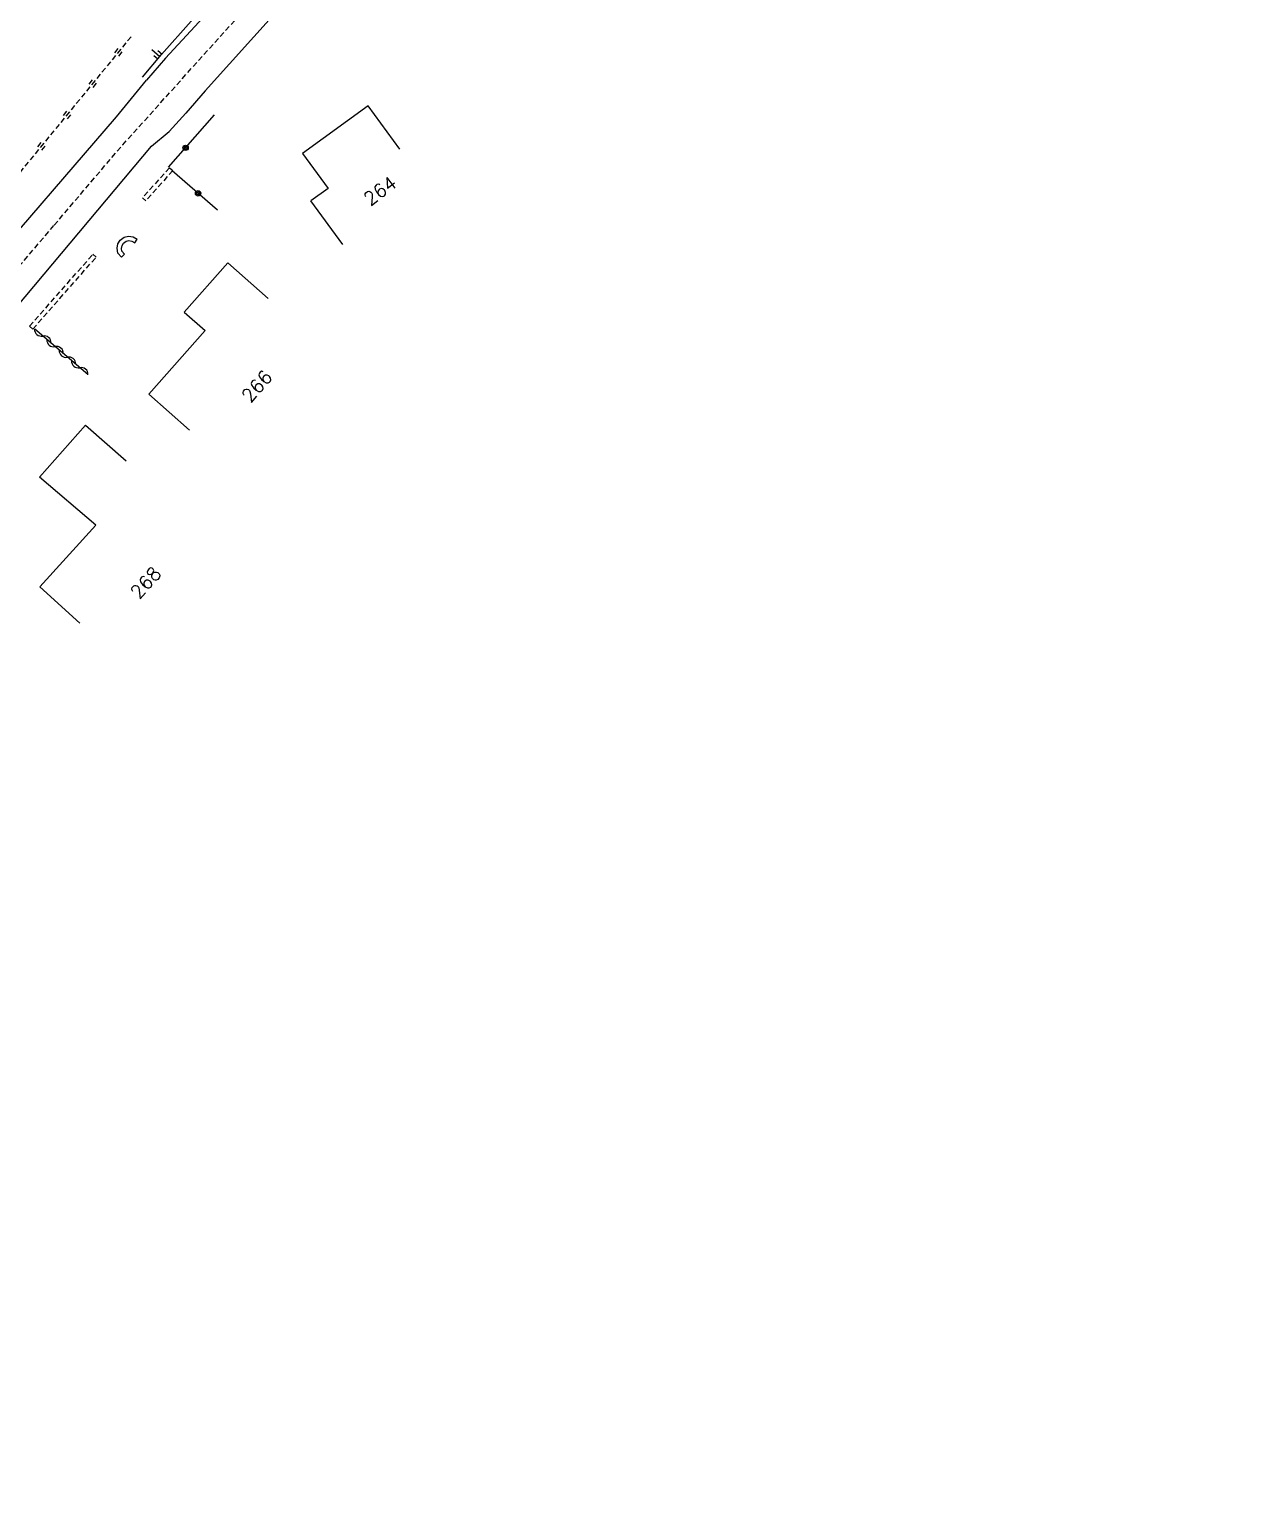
# Model space of a CAD drawing. Header units: millimetres. Extents: x 133016 to 134000, y 142000 to 143000.
# Drawn here: x 133764.4 to 133877.1, y 142543.3 to 142679.6 of the extents above; entities that cross this region are included whole.
import ezdxf
from ezdxf.enums import TextEntityAlignment as Align

# ---------------------------------------------------------------- set-up
doc = ezdxf.new("R2010")
doc.units = ezdxf.units.MM
doc.linetypes.add('DASHED', pattern=[0.75, 0.5, -0.25])
doc.layers.get('0').update_dxf_attribs({"linetype": 'CONTINUOUS'})
for name, color, linetype in [('W0001', 6, 'DASHED'), ('W0008', 7, 'CONTINUOUS'), ('W0100', 7, 'CONTINUOUS'), ('W0112', 1, 'DASHED'), ('W0211', 2, 'CONTINUOUS'), ('W0220', 5, 'DASHED'), ('W0310', 3, 'CONTINUOUS'), ('W0322', 7, 'CONTINUOUS'), ('W0991', 7, 'CONTINUOUS')]:
    doc.layers.add(name, color=color, linetype=linetype)
doc.styles.get("Standard").update_dxf_attribs({"font": 'romans.shx', "width": 0.85})

# ---------------------------------------------------------------- blocks, each defined once
blk = doc.blocks.new('t322o')
at = {"color": 0, "linetype": 'Continuous'}
for radius in [0.25, 0.15]:
    blk.add_circle((0, 0), radius, dxfattribs=at)
blk = doc.blocks.new('t220o')
at = {"color": 0, "linetype": 'Continuous'}
for p, q in [((-0.25, 0.25), (0.25, 0.25)), ((-0.25, -0.25), (0.25, -0.25))]:
    blk.add_line(p, q, dxfattribs=at)
blk = doc.blocks.new('t310o')
at = {"color": 0, "linetype": 'Continuous'}
for centre, start, end in [((-0.5, 0.38), 216.8699, 323.1304), ((0.5, -0.37), 36.8699, 143.1303)]:
    blk.add_arc(centre, 0.625, start, end, dxfattribs=at)
blk = doc.blocks.new('t211o')
at = {"color": 0, "linetype": 'Continuous'}
for p, q in [((-0.29, 0.5), (-0.29, 0)), ((0, 1), (0, 0)), ((0.29, 0.5), (0.29, 0))]:
    blk.add_line(p, q, dxfattribs=at)

msp = doc.modelspace()

# ---------------------------------------------------------------- linework, layer by layer
at = {"layer": 'W0001'}
for points in [[(133777.03, 142673.41), (133785.1, 142682.38), (133791.79, 142689.26), (133800.34, 142696.64), (133809.8, 142703.93), (133819.61, 142710.8), (133835.17, 142720.99), (133853.37, 142732.66), (133871.77, 142744.42), (133892.06, 142756.82), (133909.96, 142767.42), (133925.41, 142777), (133933.29, 142781.81), (133955.02, 142793.27), (133972.48, 142802.42), (133988.75, 142811.26), (134000, 142818.13)], [(133660.41, 142542.78), (133667.19, 142549.78), (133678.42, 142561.8), (133688.44, 142571.69), (133701.27, 142585.98), (133708.22, 142593.9), (133718.33, 142605.55), (133728.87, 142617.7), (133739.39, 142629.95), (133745.46, 142637.07), (133758.55, 142651.98), (133766.68, 142661.51), (133773.02, 142668.96), (133777.03, 142673.41)]]:
    msp.add_lwpolyline(points, dxfattribs=at)
at = {"layer": 'W0008'}
for points in [[(134000, 142820.73), (133994, 142816.96), (133989.43, 142814.3), (133979.15, 142808.43), (133968.4, 142802.78), (133955.57, 142796.13), (133937.3, 142786.56), (133930.79, 142783.02), (133921.28, 142777.85), (133908.47, 142770.53), (133908.79, 142769.27), (133888.99, 142757.44), (133875.33, 142749.34), (133859.97, 142739.54), (133845.37, 142730.22), (133829.88, 142720.18), (133817.14, 142711.77), (133805.45, 142703.53), (133797.33, 142697.18), (133790.38, 142691.05), (133785.53, 142686.25), (133776.97, 142676.99), (133775.21, 142674.93)], [(133885.93, 142750.55), (133869.67, 142740.51), (133869.76, 142740.34), (133855.96, 142731.65), (133839.28, 142721.02), (133834.5, 142717.95), (133827.28, 142713.32), (133819.77, 142708.29), (133810.75, 142701.93), (133801.87, 142694.95), (133795.52, 142689.72), (133789.65, 142683.98), (133780.65, 142673.95), (133778.85, 142671.89)], [(133655.04, 142541.48), (133664.27, 142550.82), (133684.78, 142572.96), (133685.64, 142574.22), (133686.76, 142573.13), (133694.71, 142581.69), (133725.65, 142617.04), (133739.41, 142632.84), (133759.63, 142656.68), (133772.45, 142671.56), (133775.21, 142674.93)], [(133662.78, 142541.04), (133667.51, 142545.95), (133674.65, 142553.57), (133680.8, 142560.07), (133681.55, 142560.95), (133691.5, 142571.75), (133706.9, 142589.15), (133712.89, 142596.02), (133715.62, 142599.39), (133718.24, 142602.31), (133728.73, 142614.32), (133735.44, 142622.65), (133737.64, 142624.99), (133746.93, 142635.91), (133747.32, 142635.58), (133754.01, 142643.39), (133763.18, 142653.92), (133775.69, 142668.83), (133777.31, 142670.19), (133778.85, 142671.89)]]:
    msp.add_lwpolyline(points, dxfattribs=at)
at = {"layer": 'W0100'}
msp.add_line((133793.39, 142659.72), (133790.44, 142663.76), dxfattribs=at)
for points in [[(133798.68, 142668.55), (133795.73, 142672.58), (133789.66, 142668.14), (133792.02, 142664.92), (133790.44, 142663.76)], [(133786.48, 142654.73), (133782.74, 142658.04), (133778.7, 142653.47), (133780.65, 142651.76), (133775.44, 142645.86), (133779.19, 142642.55), (133779.19, 142642.55), (133779.19, 142642.55), (133779.19, 142642.55), (133779.19, 142642.55), (133779.19, 142642.55), (133779.19, 142642.55), (133779.19, 142642.55), (133779.19, 142642.55), (133779.19, 142642.55), (133779.19, 142642.55), (133779.19, 142642.55), (133779.19, 142642.55), (133779.19, 142642.55), (133779.19, 142642.55), (133779.19, 142642.55), (133779.19, 142642.55), (133779.19, 142642.55), (133779.19, 142642.55), (133779.19, 142642.55), (133779.19, 142642.55), (133779.19, 142642.55), (133779.19, 142642.55), (133779.19, 142642.55), (133779.19, 142642.55), (133779.19, 142642.55), (133779.19, 142642.55), (133779.19, 142642.55), (133779.19, 142642.55), (133779.19, 142642.55), (133779.19, 142642.55), (133779.19, 142642.55), (133779.19, 142642.55), (133779.19, 142642.55), (133779.19, 142642.55), (133779.19, 142642.55), (133779.19, 142642.55), (133779.19, 142642.55), (133779.19, 142642.55), (133779.19, 142642.55), (133779.19, 142642.55), (133779.19, 142642.55), (133779.19, 142642.55), (133779.19, 142642.55), (133779.19, 142642.55), (133779.19, 142642.55), (133779.19, 142642.55), (133779.19, 142642.55), (133779.19, 142642.55), (133779.19, 142642.55), (133779.19, 142642.55), (133779.19, 142642.55), (133779.19, 142642.55), (133779.19, 142642.55), (133779.19, 142642.55), (133779.19, 142642.55), (133779.19, 142642.55), (133779.19, 142642.55), (133779.19, 142642.55), (133779.19, 142642.55), (133779.19, 142642.55), (133779.19, 142642.55), (133779.19, 142642.55), (133779.19, 142642.55), (133779.19, 142642.55), (133779.19, 142642.55), (133779.19, 142642.55), (133779.19, 142642.55), (133779.19, 142642.55), (133779.19, 142642.55), (133779.19, 142642.55), (133779.19, 142642.55), (133779.19, 142642.55), (133779.19, 142642.55), (133779.19, 142642.55), (133779.19, 142642.55), (133779.19, 142642.55), (133779.19, 142642.55), (133779.19, 142642.55), (133779.19, 142642.55), (133779.19, 142642.55), (133779.19, 142642.55), (133779.19, 142642.55), (133779.19, 142642.55), (133779.19, 142642.55), (133779.19, 142642.55), (133779.19, 142642.55), (133779.19, 142642.55), (133779.19, 142642.55), (133779.19, 142642.55), (133779.19, 142642.55), (133779.19, 142642.55), (133779.19, 142642.55), (133779.19, 142642.55), (133779.19, 142642.55), (133779.19, 142642.55), (133779.19, 142642.55), (133779.19, 142642.55), (133779.19, 142642.55), (133779.19, 142642.55), (133779.19, 142642.55), (133779.19, 142642.55), (133779.19, 142642.55), (133779.19, 142642.55), (133779.19, 142642.55), (133779.19, 142642.55), (133779.19, 142642.55), (133779.19, 142642.55), (133779.19, 142642.55), (133779.19, 142642.55), (133779.19, 142642.55), (133779.19, 142642.55), (133779.19, 142642.55), (133779.19, 142642.55), (133779.19, 142642.55)], [(133769.04, 142624.67), (133765.34, 142628.03), (133770.53, 142633.76), (133765.33, 142638.18), (133769.57, 142643.01), (133773.33, 142639.71), (133773.33, 142639.71), (133773.33, 142639.71), (133773.33, 142639.71), (133773.33, 142639.71), (133773.33, 142639.71), (133773.33, 142639.71), (133773.33, 142639.71), (133773.33, 142639.71), (133773.33, 142639.71), (133773.33, 142639.71), (133773.33, 142639.71), (133773.33, 142639.71), (133773.33, 142639.71), (133773.33, 142639.71), (133773.33, 142639.71), (133773.33, 142639.71), (133773.33, 142639.71), (133773.33, 142639.71), (133773.33, 142639.71), (133773.33, 142639.71), (133773.33, 142639.71), (133773.33, 142639.71), (133773.33, 142639.71), (133773.33, 142639.71), (133773.33, 142639.71), (133773.33, 142639.71), (133773.33, 142639.71), (133773.33, 142639.71), (133773.33, 142639.71), (133773.33, 142639.71), (133773.33, 142639.71), (133773.33, 142639.71), (133773.33, 142639.71), (133773.33, 142639.71), (133773.33, 142639.71), (133773.33, 142639.71), (133773.33, 142639.71), (133773.33, 142639.71), (133773.33, 142639.71), (133773.33, 142639.71), (133773.33, 142639.71), (133773.33, 142639.71), (133773.33, 142639.71), (133773.33, 142639.71), (133773.33, 142639.71), (133773.33, 142639.71), (133773.33, 142639.71), (133773.33, 142639.71), (133773.33, 142639.71), (133773.33, 142639.71), (133773.33, 142639.71), (133773.33, 142639.71), (133773.33, 142639.71), (133773.33, 142639.71), (133773.33, 142639.71), (133773.33, 142639.71), (133773.33, 142639.71), (133773.33, 142639.71), (133773.33, 142639.71), (133773.33, 142639.71), (133773.33, 142639.71), (133773.33, 142639.71), (133773.33, 142639.71), (133773.33, 142639.71), (133773.33, 142639.71), (133773.33, 142639.71), (133773.33, 142639.71), (133773.33, 142639.71), (133773.33, 142639.71), (133773.33, 142639.71), (133773.33, 142639.71), (133773.33, 142639.71), (133773.33, 142639.71), (133773.33, 142639.71), (133773.33, 142639.71), (133773.33, 142639.71), (133773.33, 142639.71), (133773.33, 142639.71), (133773.33, 142639.71), (133773.33, 142639.71), (133773.33, 142639.71), (133773.33, 142639.71), (133773.33, 142639.71), (133773.33, 142639.71), (133773.33, 142639.71), (133773.33, 142639.71), (133773.33, 142639.71), (133773.33, 142639.71), (133773.33, 142639.71), (133773.33, 142639.71), (133773.33, 142639.71), (133773.33, 142639.71), (133773.33, 142639.71), (133773.33, 142639.71), (133773.33, 142639.71), (133773.33, 142639.71), (133773.33, 142639.71), (133773.33, 142639.71), (133773.33, 142639.71), (133773.33, 142639.71), (133773.33, 142639.71), (133773.33, 142639.71), (133773.33, 142639.71), (133773.33, 142639.71), (133773.33, 142639.71), (133773.33, 142639.71), (133773.33, 142639.71), (133773.33, 142639.71), (133773.33, 142639.71), (133773.33, 142639.71), (133773.33, 142639.71), (133773.33, 142639.71), (133773.33, 142639.71), (133773.33, 142639.71)]]:
    msp.add_lwpolyline(points, dxfattribs=at)
at = {"layer": 'W0112'}
for points in [[(133777.35, 142666.83), (133774.85, 142664.04), (133774.85, 142664.04), (133774.85, 142664.04), (133774.85, 142664.04), (133774.85, 142664.04), (133774.85, 142664.04), (133774.85, 142664.04), (133774.85, 142664.04), (133774.85, 142664.04), (133774.85, 142664.04), (133774.85, 142664.04), (133774.85, 142664.04), (133774.85, 142664.04), (133774.85, 142664.04), (133774.85, 142664.04), (133774.85, 142664.04), (133774.85, 142664.04), (133774.85, 142664.04), (133774.85, 142664.04), (133774.85, 142664.04), (133774.85, 142664.04), (133774.85, 142664.04), (133774.85, 142664.04), (133774.85, 142664.04), (133774.85, 142664.04), (133774.85, 142664.04), (133774.85, 142664.04), (133774.85, 142664.04), (133774.85, 142664.04), (133774.85, 142664.04), (133774.85, 142664.04), (133774.85, 142664.04), (133774.85, 142664.04), (133774.85, 142664.04), (133774.85, 142664.04), (133774.85, 142664.04), (133774.85, 142664.04), (133774.85, 142664.04), (133774.85, 142664.04), (133774.85, 142664.04), (133774.85, 142664.04), (133774.85, 142664.04), (133774.85, 142664.04), (133774.85, 142664.04), (133774.85, 142664.04), (133774.85, 142664.04), (133774.85, 142664.04), (133774.85, 142664.04), (133774.85, 142664.04), (133774.85, 142664.04), (133774.85, 142664.04), (133774.85, 142664.04), (133774.85, 142664.04), (133774.85, 142664.04), (133774.85, 142664.04), (133774.85, 142664.04), (133774.85, 142664.04), (133774.85, 142664.04), (133774.85, 142664.04), (133774.85, 142664.04), (133774.85, 142664.04), (133774.85, 142664.04), (133774.85, 142664.04), (133774.85, 142664.04), (133774.85, 142664.04), (133774.85, 142664.04), (133774.85, 142664.04), (133774.85, 142664.04), (133774.85, 142664.04), (133774.85, 142664.04), (133774.85, 142664.04), (133774.85, 142664.04), (133774.85, 142664.04), (133774.85, 142664.04), (133774.85, 142664.04), (133774.85, 142664.04), (133774.85, 142664.04), (133774.85, 142664.04), (133774.85, 142664.04), (133774.85, 142664.04), (133774.85, 142664.04), (133774.85, 142664.04), (133774.85, 142664.04), (133774.85, 142664.04), (133774.85, 142664.04), (133774.85, 142664.04), (133774.85, 142664.04), (133774.85, 142664.04), (133774.85, 142664.04), (133774.85, 142664.04), (133774.85, 142664.04), (133774.85, 142664.04), (133774.85, 142664.04), (133774.85, 142664.04), (133774.85, 142664.04), (133774.85, 142664.04), (133774.85, 142664.04), (133774.85, 142664.04), (133774.85, 142664.04), (133774.85, 142664.04), (133774.85, 142664.04), (133774.85, 142664.04), (133774.85, 142664.04), (133774.85, 142664.04), (133774.85, 142664.04), (133774.85, 142664.04), (133774.85, 142664.04), (133774.85, 142664.04), (133774.85, 142664.04), (133774.85, 142664.04), (133774.85, 142664.04), (133774.85, 142664.04), (133774.85, 142664.04), (133774.85, 142664.04), (133774.85, 142664.04), (133774.85, 142664.04), (133774.85, 142664.04), (133774.85, 142664.04), (133774.85, 142664.04)], [(133777.35, 142666.83), (133777.65, 142666.57), (133775.15, 142663.77), (133774.85, 142664.04), (133774.85, 142664.04), (133774.85, 142664.04), (133774.85, 142664.04), (133774.85, 142664.04), (133774.85, 142664.04), (133774.85, 142664.04), (133774.85, 142664.04), (133774.85, 142664.04), (133774.85, 142664.04), (133774.85, 142664.04), (133774.85, 142664.04), (133774.85, 142664.04), (133774.85, 142664.04), (133774.85, 142664.04), (133774.85, 142664.04), (133774.85, 142664.04), (133774.85, 142664.04), (133774.85, 142664.04), (133774.85, 142664.04), (133774.85, 142664.04), (133774.85, 142664.04), (133774.85, 142664.04), (133774.85, 142664.04), (133774.85, 142664.04), (133774.85, 142664.04), (133774.85, 142664.04), (133774.85, 142664.04), (133774.85, 142664.04), (133774.85, 142664.04), (133774.85, 142664.04), (133774.85, 142664.04), (133774.85, 142664.04), (133774.85, 142664.04), (133774.85, 142664.04), (133774.85, 142664.04), (133774.85, 142664.04), (133774.85, 142664.04), (133774.85, 142664.04), (133774.85, 142664.04), (133774.85, 142664.04), (133774.85, 142664.04), (133774.85, 142664.04), (133774.85, 142664.04), (133774.85, 142664.04), (133774.85, 142664.04), (133774.85, 142664.04), (133774.85, 142664.04), (133774.85, 142664.04), (133774.85, 142664.04), (133774.85, 142664.04), (133774.85, 142664.04), (133774.85, 142664.04), (133774.85, 142664.04), (133774.85, 142664.04), (133774.85, 142664.04), (133774.85, 142664.04), (133774.85, 142664.04), (133774.85, 142664.04), (133774.85, 142664.04), (133774.85, 142664.04), (133774.85, 142664.04), (133774.85, 142664.04), (133774.85, 142664.04), (133774.85, 142664.04), (133774.85, 142664.04), (133774.85, 142664.04), (133774.85, 142664.04), (133774.85, 142664.04), (133774.85, 142664.04), (133774.85, 142664.04), (133774.85, 142664.04), (133774.85, 142664.04), (133774.85, 142664.04), (133774.85, 142664.04), (133774.85, 142664.04), (133774.85, 142664.04), (133774.85, 142664.04), (133774.85, 142664.04), (133774.85, 142664.04), (133774.85, 142664.04), (133774.85, 142664.04), (133774.85, 142664.04), (133774.85, 142664.04), (133774.85, 142664.04), (133774.85, 142664.04), (133774.85, 142664.04), (133774.85, 142664.04), (133774.85, 142664.04), (133774.85, 142664.04), (133774.85, 142664.04), (133774.85, 142664.04), (133774.85, 142664.04), (133774.85, 142664.04), (133774.85, 142664.04), (133774.85, 142664.04), (133774.85, 142664.04), (133774.85, 142664.04), (133774.85, 142664.04), (133774.85, 142664.04), (133774.85, 142664.04), (133774.85, 142664.04), (133774.85, 142664.04), (133774.85, 142664.04), (133774.85, 142664.04), (133774.85, 142664.04), (133774.85, 142664.04), (133774.85, 142664.04), (133774.85, 142664.04), (133774.85, 142664.04), (133774.85, 142664.04), (133774.85, 142664.04), (133774.85, 142664.04), (133774.85, 142664.04), (133774.85, 142664.04), (133774.85, 142664.04), (133774.85, 142664.04)], [(133772.9, 142658.57), (133772.57, 142658.94), (133772.5, 142659.38), (133772.58, 142659.79), (133772.8, 142660.14), (133773.16, 142660.41), (133773.56, 142660.49), (133773.99, 142660.44), (133774.36, 142660.22), (133774.36, 142660.22), (133774.36, 142660.22), (133774.36, 142660.22), (133774.36, 142660.22), (133774.36, 142660.22), (133774.36, 142660.22), (133774.36, 142660.22), (133774.36, 142660.22), (133774.36, 142660.22), (133774.36, 142660.22), (133774.36, 142660.22), (133774.36, 142660.22), (133774.36, 142660.22), (133774.36, 142660.22), (133774.36, 142660.22), (133774.36, 142660.22), (133774.36, 142660.22), (133774.36, 142660.22), (133774.36, 142660.22), (133774.36, 142660.22), (133774.36, 142660.22), (133774.36, 142660.22), (133774.36, 142660.22), (133774.36, 142660.22), (133774.36, 142660.22), (133774.36, 142660.22), (133774.36, 142660.22), (133774.36, 142660.22), (133774.36, 142660.22), (133774.36, 142660.22), (133774.36, 142660.22), (133774.36, 142660.22), (133774.36, 142660.22), (133774.36, 142660.22), (133774.36, 142660.22), (133774.36, 142660.22), (133774.36, 142660.22), (133774.36, 142660.22), (133774.36, 142660.22), (133774.36, 142660.22), (133774.36, 142660.22), (133774.36, 142660.22), (133774.36, 142660.22), (133774.36, 142660.22), (133774.36, 142660.22), (133774.36, 142660.22), (133774.36, 142660.22), (133774.36, 142660.22), (133774.36, 142660.22), (133774.36, 142660.22), (133774.36, 142660.22), (133774.36, 142660.22), (133774.36, 142660.22), (133774.36, 142660.22), (133774.36, 142660.22), (133774.36, 142660.22), (133774.36, 142660.22), (133774.36, 142660.22), (133774.36, 142660.22), (133774.36, 142660.22), (133774.36, 142660.22), (133774.36, 142660.22), (133774.36, 142660.22), (133774.36, 142660.22), (133774.36, 142660.22), (133774.36, 142660.22), (133774.36, 142660.22), (133774.36, 142660.22), (133774.36, 142660.22), (133774.36, 142660.22), (133774.36, 142660.22), (133774.36, 142660.22), (133774.36, 142660.22), (133774.36, 142660.22), (133774.36, 142660.22), (133774.36, 142660.22), (133774.36, 142660.22), (133774.36, 142660.22), (133774.36, 142660.22), (133774.36, 142660.22), (133774.36, 142660.22), (133774.36, 142660.22), (133774.36, 142660.22), (133774.36, 142660.22), (133774.36, 142660.22), (133774.36, 142660.22), (133774.36, 142660.22), (133774.36, 142660.22), (133774.36, 142660.22), (133774.36, 142660.22), (133774.36, 142660.22), (133774.36, 142660.22), (133774.36, 142660.22), (133774.36, 142660.22), (133774.36, 142660.22), (133774.36, 142660.22), (133774.36, 142660.22), (133774.36, 142660.22), (133774.36, 142660.22), (133774.36, 142660.22), (133774.36, 142660.22), (133774.36, 142660.22), (133774.36, 142660.22), (133774.36, 142660.22), (133774.36, 142660.22), (133774.36, 142660.22), (133774.36, 142660.22), (133774.36, 142660.22), (133774.36, 142660.22), (133774.36, 142660.22), (133774.36, 142660.22)], [(133772.9, 142658.57), (133773.2, 142658.84), (133772.94, 142659.12), (133772.9, 142659.37), (133772.96, 142659.64), (133773.1, 142659.86), (133773.33, 142660.04), (133773.58, 142660.09), (133773.86, 142660.05), (133774.15, 142659.87), (133774.36, 142660.22), (133774.36, 142660.22), (133774.36, 142660.22), (133774.36, 142660.22), (133774.36, 142660.22), (133774.36, 142660.22), (133774.36, 142660.22), (133774.36, 142660.22), (133774.36, 142660.22), (133774.36, 142660.22), (133774.36, 142660.22), (133774.36, 142660.22), (133774.36, 142660.22), (133774.36, 142660.22), (133774.36, 142660.22), (133774.36, 142660.22), (133774.36, 142660.22), (133774.36, 142660.22), (133774.36, 142660.22), (133774.36, 142660.22), (133774.36, 142660.22), (133774.36, 142660.22), (133774.36, 142660.22), (133774.36, 142660.22), (133774.36, 142660.22), (133774.36, 142660.22), (133774.36, 142660.22), (133774.36, 142660.22), (133774.36, 142660.22), (133774.36, 142660.22), (133774.36, 142660.22), (133774.36, 142660.22), (133774.36, 142660.22), (133774.36, 142660.22), (133774.36, 142660.22), (133774.36, 142660.22), (133774.36, 142660.22), (133774.36, 142660.22), (133774.36, 142660.22), (133774.36, 142660.22), (133774.36, 142660.22), (133774.36, 142660.22), (133774.36, 142660.22), (133774.36, 142660.22), (133774.36, 142660.22), (133774.36, 142660.22), (133774.36, 142660.22), (133774.36, 142660.22), (133774.36, 142660.22), (133774.36, 142660.22), (133774.36, 142660.22), (133774.36, 142660.22), (133774.36, 142660.22), (133774.36, 142660.22), (133774.36, 142660.22), (133774.36, 142660.22), (133774.36, 142660.22), (133774.36, 142660.22), (133774.36, 142660.22), (133774.36, 142660.22), (133774.36, 142660.22), (133774.36, 142660.22), (133774.36, 142660.22), (133774.36, 142660.22), (133774.36, 142660.22), (133774.36, 142660.22), (133774.36, 142660.22), (133774.36, 142660.22), (133774.36, 142660.22), (133774.36, 142660.22), (133774.36, 142660.22), (133774.36, 142660.22), (133774.36, 142660.22), (133774.36, 142660.22), (133774.36, 142660.22), (133774.36, 142660.22), (133774.36, 142660.22), (133774.36, 142660.22), (133774.36, 142660.22), (133774.36, 142660.22), (133774.36, 142660.22), (133774.36, 142660.22), (133774.36, 142660.22), (133774.36, 142660.22), (133774.36, 142660.22), (133774.36, 142660.22), (133774.36, 142660.22), (133774.36, 142660.22), (133774.36, 142660.22), (133774.36, 142660.22), (133774.36, 142660.22), (133774.36, 142660.22), (133774.36, 142660.22), (133774.36, 142660.22), (133774.36, 142660.22), (133774.36, 142660.22), (133774.36, 142660.22), (133774.36, 142660.22), (133774.36, 142660.22), (133774.36, 142660.22), (133774.36, 142660.22), (133774.36, 142660.22), (133774.36, 142660.22), (133774.36, 142660.22), (133774.36, 142660.22), (133774.36, 142660.22), (133774.36, 142660.22), (133774.36, 142660.22), (133774.36, 142660.22), (133774.36, 142660.22)], [(133764.41, 142652.16), (133770.27, 142658.83), (133770.27, 142658.83), (133770.27, 142658.83), (133770.27, 142658.83), (133770.27, 142658.83), (133770.27, 142658.83), (133770.27, 142658.83), (133770.27, 142658.83), (133770.27, 142658.83), (133770.27, 142658.83), (133770.27, 142658.83), (133770.27, 142658.83), (133770.27, 142658.83), (133770.27, 142658.83), (133770.27, 142658.83), (133770.27, 142658.83), (133770.27, 142658.83), (133770.27, 142658.83), (133770.27, 142658.83), (133770.27, 142658.83), (133770.27, 142658.83), (133770.27, 142658.83), (133770.27, 142658.83), (133770.27, 142658.83), (133770.27, 142658.83), (133770.27, 142658.83), (133770.27, 142658.83), (133770.27, 142658.83), (133770.27, 142658.83), (133770.27, 142658.83), (133770.27, 142658.83), (133770.27, 142658.83), (133770.27, 142658.83), (133770.27, 142658.83), (133770.27, 142658.83), (133770.27, 142658.83), (133770.27, 142658.83), (133770.27, 142658.83), (133770.27, 142658.83), (133770.27, 142658.83), (133770.27, 142658.83), (133770.27, 142658.83), (133770.27, 142658.83), (133770.27, 142658.83), (133770.27, 142658.83), (133770.27, 142658.83), (133770.27, 142658.83), (133770.27, 142658.83), (133770.27, 142658.83), (133770.27, 142658.83), (133770.27, 142658.83), (133770.27, 142658.83), (133770.27, 142658.83), (133770.27, 142658.83), (133770.27, 142658.83), (133770.27, 142658.83), (133770.27, 142658.83), (133770.27, 142658.83), (133770.27, 142658.83), (133770.27, 142658.83), (133770.27, 142658.83), (133770.27, 142658.83), (133770.27, 142658.83), (133770.27, 142658.83), (133770.27, 142658.83), (133770.27, 142658.83), (133770.27, 142658.83), (133770.27, 142658.83), (133770.27, 142658.83), (133770.27, 142658.83), (133770.27, 142658.83), (133770.27, 142658.83), (133770.27, 142658.83), (133770.27, 142658.83), (133770.27, 142658.83), (133770.27, 142658.83), (133770.27, 142658.83), (133770.27, 142658.83), (133770.27, 142658.83), (133770.27, 142658.83), (133770.27, 142658.83), (133770.27, 142658.83), (133770.27, 142658.83), (133770.27, 142658.83), (133770.27, 142658.83), (133770.27, 142658.83), (133770.27, 142658.83), (133770.27, 142658.83), (133770.27, 142658.83), (133770.27, 142658.83), (133770.27, 142658.83), (133770.27, 142658.83), (133770.27, 142658.83), (133770.27, 142658.83), (133770.27, 142658.83), (133770.27, 142658.83), (133770.27, 142658.83), (133770.27, 142658.83), (133770.27, 142658.83), (133770.27, 142658.83), (133770.27, 142658.83), (133770.27, 142658.83), (133770.27, 142658.83), (133770.27, 142658.83), (133770.27, 142658.83), (133770.27, 142658.83), (133770.27, 142658.83), (133770.27, 142658.83), (133770.27, 142658.83), (133770.27, 142658.83), (133770.27, 142658.83), (133770.27, 142658.83), (133770.27, 142658.83), (133770.27, 142658.83), (133770.27, 142658.83), (133770.27, 142658.83), (133770.27, 142658.83), (133770.27, 142658.83), (133770.27, 142658.83)], [(133764.41, 142652.16), (133764.71, 142651.9), (133770.57, 142658.56), (133770.27, 142658.83), (133770.27, 142658.83), (133770.27, 142658.83), (133770.27, 142658.83), (133770.27, 142658.83), (133770.27, 142658.83), (133770.27, 142658.83), (133770.27, 142658.83), (133770.27, 142658.83), (133770.27, 142658.83), (133770.27, 142658.83), (133770.27, 142658.83), (133770.27, 142658.83), (133770.27, 142658.83), (133770.27, 142658.83), (133770.27, 142658.83), (133770.27, 142658.83), (133770.27, 142658.83), (133770.27, 142658.83), (133770.27, 142658.83), (133770.27, 142658.83), (133770.27, 142658.83), (133770.27, 142658.83), (133770.27, 142658.83), (133770.27, 142658.83), (133770.27, 142658.83), (133770.27, 142658.83), (133770.27, 142658.83), (133770.27, 142658.83), (133770.27, 142658.83), (133770.27, 142658.83), (133770.27, 142658.83), (133770.27, 142658.83), (133770.27, 142658.83), (133770.27, 142658.83), (133770.27, 142658.83), (133770.27, 142658.83), (133770.27, 142658.83), (133770.27, 142658.83), (133770.27, 142658.83), (133770.27, 142658.83), (133770.27, 142658.83), (133770.27, 142658.83), (133770.27, 142658.83), (133770.27, 142658.83), (133770.27, 142658.83), (133770.27, 142658.83), (133770.27, 142658.83), (133770.27, 142658.83), (133770.27, 142658.83), (133770.27, 142658.83), (133770.27, 142658.83), (133770.27, 142658.83), (133770.27, 142658.83), (133770.27, 142658.83), (133770.27, 142658.83), (133770.27, 142658.83), (133770.27, 142658.83), (133770.27, 142658.83), (133770.27, 142658.83), (133770.27, 142658.83), (133770.27, 142658.83), (133770.27, 142658.83), (133770.27, 142658.83), (133770.27, 142658.83), (133770.27, 142658.83), (133770.27, 142658.83), (133770.27, 142658.83), (133770.27, 142658.83), (133770.27, 142658.83), (133770.27, 142658.83), (133770.27, 142658.83), (133770.27, 142658.83), (133770.27, 142658.83), (133770.27, 142658.83), (133770.27, 142658.83), (133770.27, 142658.83), (133770.27, 142658.83), (133770.27, 142658.83), (133770.27, 142658.83), (133770.27, 142658.83), (133770.27, 142658.83), (133770.27, 142658.83), (133770.27, 142658.83), (133770.27, 142658.83), (133770.27, 142658.83), (133770.27, 142658.83), (133770.27, 142658.83), (133770.27, 142658.83), (133770.27, 142658.83), (133770.27, 142658.83), (133770.27, 142658.83), (133770.27, 142658.83), (133770.27, 142658.83), (133770.27, 142658.83), (133770.27, 142658.83), (133770.27, 142658.83), (133770.27, 142658.83), (133770.27, 142658.83), (133770.27, 142658.83), (133770.27, 142658.83), (133770.27, 142658.83), (133770.27, 142658.83), (133770.27, 142658.83), (133770.27, 142658.83), (133770.27, 142658.83), (133770.27, 142658.83), (133770.27, 142658.83), (133770.27, 142658.83), (133770.27, 142658.83), (133770.27, 142658.83), (133770.27, 142658.83), (133770.27, 142658.83), (133770.27, 142658.83), (133770.27, 142658.83), (133770.27, 142658.83), (133770.27, 142658.83)]]:
    msp.add_lwpolyline(points, dxfattribs=at)
at = {"layer": 'W0211'}
msp.add_lwpolyline([(133774.84, 142675.23), (133776.62, 142677.31), (133784.86, 142686.6), (133796.7, 142697.66), (133816.42, 142711.98), (133844.77, 142730.64), (133869.12, 142746.44)], dxfattribs=at)
at = {"layer": 'W0220'}
for points in [[(133773.79, 142678.97), (133773.79, 142678.97), (133773.79, 142678.97), (133773.79, 142678.97), (133773.79, 142678.97), (133773.79, 142678.97), (133773.79, 142678.97), (133773.79, 142678.97), (133773.79, 142678.97), (133773.79, 142678.97), (133773.79, 142678.97), (133773.79, 142678.97), (133773.79, 142678.97), (133773.79, 142678.97), (133773.79, 142678.97), (133773.79, 142678.97), (133773.79, 142678.97), (133773.79, 142678.97), (133724.33, 142618.54), (133713.67, 142606.23)], [(133773.79, 142678.97), (133773.79, 142678.97), (133773.79, 142678.97), (133773.79, 142678.97), (133773.79, 142678.97), (133773.79, 142678.97), (133773.79, 142678.97), (133773.79, 142678.97), (133773.79, 142678.97), (133773.79, 142678.97), (133773.79, 142678.97), (133773.79, 142678.97), (133773.79, 142678.97), (133773.79, 142678.97), (133773.79, 142678.97), (133773.79, 142678.97), (133773.79, 142678.97), (133773.79, 142678.97), (133773.79, 142678.97), (133773.79, 142678.97), (133773.79, 142678.97), (133773.79, 142678.97), (133773.79, 142678.97), (133773.79, 142678.97), (133773.79, 142678.97), (133773.79, 142678.97), (133773.79, 142678.97), (133773.79, 142678.97), (133773.79, 142678.97), (133773.79, 142678.97), (133773.79, 142678.97), (133773.79, 142678.97), (133773.79, 142678.97), (133773.79, 142678.97), (133773.79, 142678.97), (133773.79, 142678.97), (133773.79, 142678.97), (133773.79, 142678.97), (133773.79, 142678.97), (133773.79, 142678.97), (133773.79, 142678.97), (133773.79, 142678.97), (133773.79, 142678.97), (133773.79, 142678.97), (133773.79, 142678.97), (133773.79, 142678.97), (133773.79, 142678.97), (133773.79, 142678.97), (133773.79, 142678.97), (133773.79, 142678.97), (133773.79, 142678.97), (133773.79, 142678.97), (133773.79, 142678.97), (133773.79, 142678.97), (133773.79, 142678.97), (133773.79, 142678.97), (133773.79, 142678.97), (133773.79, 142678.97), (133773.79, 142678.97), (133773.79, 142678.97), (133773.79, 142678.97), (133773.79, 142678.97), (133773.79, 142678.97), (133773.79, 142678.97), (133773.79, 142678.97), (133773.79, 142678.97), (133773.79, 142678.97), (133773.79, 142678.97), (133773.79, 142678.97), (133773.79, 142678.97), (133773.79, 142678.97), (133773.79, 142678.97), (133773.79, 142678.97), (133773.79, 142678.97), (133773.79, 142678.97), (133773.79, 142678.97), (133773.79, 142678.97), (133773.79, 142678.97), (133773.79, 142678.97), (133773.79, 142678.97), (133773.79, 142678.97), (133773.79, 142678.97), (133773.79, 142678.97), (133773.79, 142678.97), (133773.79, 142678.97), (133773.79, 142678.97), (133773.79, 142678.97), (133773.79, 142678.97), (133773.79, 142678.97), (133773.79, 142678.97), (133773.79, 142678.97), (133773.79, 142678.97), (133773.79, 142678.97), (133773.79, 142678.97), (133773.79, 142678.97), (133773.79, 142678.97), (133773.79, 142678.97), (133773.79, 142678.97), (133773.79, 142678.97), (133773.79, 142678.97), (133773.79, 142678.97)]]:
    msp.add_lwpolyline(points, dxfattribs=at)
at = {"layer": 'W0310'}
for points in [[(133769.81, 142647.68), (133769.81, 142647.68), (133769.81, 142647.68), (133769.81, 142647.68), (133769.81, 142647.68), (133769.81, 142647.68), (133769.81, 142647.68), (133769.81, 142647.68), (133769.81, 142647.68), (133769.81, 142647.68), (133769.81, 142647.68), (133769.81, 142647.68), (133769.81, 142647.68), (133769.81, 142647.68), (133769.81, 142647.68), (133769.81, 142647.68), (133769.81, 142647.68), (133769.81, 142647.68), (133769.81, 142647.68), (133764.9, 142651.88)], [(133769.81, 142647.68), (133769.81, 142647.68), (133769.81, 142647.68), (133769.81, 142647.68), (133769.81, 142647.68), (133769.81, 142647.68), (133769.81, 142647.68), (133769.81, 142647.68), (133769.81, 142647.68), (133769.81, 142647.68), (133769.81, 142647.68), (133769.81, 142647.68), (133769.81, 142647.68), (133769.81, 142647.68), (133769.81, 142647.68), (133769.81, 142647.68), (133769.81, 142647.68), (133769.81, 142647.68), (133769.81, 142647.68), (133769.81, 142647.68), (133769.81, 142647.68), (133769.81, 142647.68), (133769.81, 142647.68), (133769.81, 142647.68), (133769.81, 142647.68), (133769.81, 142647.68), (133769.81, 142647.68), (133769.81, 142647.68), (133769.81, 142647.68), (133769.81, 142647.68), (133769.81, 142647.68), (133769.81, 142647.68), (133769.81, 142647.68), (133769.81, 142647.68), (133769.81, 142647.68), (133769.81, 142647.68), (133769.81, 142647.68), (133769.81, 142647.68), (133769.81, 142647.68), (133769.81, 142647.68), (133769.81, 142647.68), (133769.81, 142647.68), (133769.81, 142647.68), (133769.81, 142647.68), (133769.81, 142647.68), (133769.81, 142647.68), (133769.81, 142647.68), (133769.81, 142647.68), (133769.81, 142647.68), (133769.81, 142647.68), (133769.81, 142647.68), (133769.81, 142647.68), (133769.81, 142647.68), (133769.81, 142647.68), (133769.81, 142647.68), (133769.81, 142647.68), (133769.81, 142647.68), (133769.81, 142647.68), (133769.81, 142647.68), (133769.81, 142647.68), (133769.81, 142647.68), (133769.81, 142647.68), (133769.81, 142647.68), (133769.81, 142647.68), (133769.81, 142647.68), (133769.81, 142647.68), (133769.81, 142647.68), (133769.81, 142647.68), (133769.81, 142647.68), (133769.81, 142647.68), (133769.81, 142647.68), (133769.81, 142647.68), (133769.81, 142647.68), (133769.81, 142647.68), (133769.81, 142647.68), (133769.81, 142647.68), (133769.81, 142647.68), (133769.81, 142647.68), (133769.81, 142647.68), (133769.81, 142647.68), (133769.81, 142647.68), (133769.81, 142647.68), (133769.81, 142647.68), (133769.81, 142647.68), (133769.81, 142647.68), (133769.81, 142647.68), (133769.81, 142647.68), (133769.81, 142647.68), (133769.81, 142647.68), (133769.81, 142647.68), (133769.81, 142647.68), (133769.81, 142647.68), (133769.81, 142647.68), (133769.81, 142647.68), (133769.81, 142647.68), (133769.81, 142647.68), (133769.81, 142647.68), (133769.81, 142647.68), (133769.81, 142647.68), (133769.81, 142647.68), (133769.81, 142647.68)]]:
    msp.add_lwpolyline(points, dxfattribs=at)
at = {"layer": 'W0322'}
for points in [[(133777.27, 142666.89), (133777.27, 142666.89), (133777.27, 142666.89), (133777.27, 142666.89), (133777.27, 142666.89), (133777.27, 142666.89), (133777.27, 142666.89), (133777.27, 142666.89), (133777.27, 142666.89), (133777.27, 142666.89), (133777.27, 142666.89), (133777.27, 142666.89), (133777.27, 142666.89), (133777.27, 142666.89), (133777.27, 142666.89), (133777.27, 142666.89), (133777.27, 142666.89), (133777.27, 142666.89), (133777.27, 142666.89), (133781.52, 142671.73)], [(133777.27, 142666.89), (133777.27, 142666.89), (133777.27, 142666.89), (133777.27, 142666.89), (133777.27, 142666.89), (133777.27, 142666.89), (133777.27, 142666.89), (133777.27, 142666.89), (133777.27, 142666.89), (133777.27, 142666.89), (133777.27, 142666.89), (133777.27, 142666.89), (133777.27, 142666.89), (133777.27, 142666.89), (133777.27, 142666.89), (133777.27, 142666.89), (133777.27, 142666.89), (133777.27, 142666.89), (133777.27, 142666.89), (133777.27, 142666.89), (133777.27, 142666.89), (133777.27, 142666.89), (133777.27, 142666.89), (133777.27, 142666.89), (133777.27, 142666.89), (133777.27, 142666.89), (133777.27, 142666.89), (133777.27, 142666.89), (133777.27, 142666.89), (133777.27, 142666.89), (133777.27, 142666.89), (133777.27, 142666.89), (133777.27, 142666.89), (133777.27, 142666.89), (133777.27, 142666.89), (133777.27, 142666.89), (133777.27, 142666.89), (133777.27, 142666.89), (133777.27, 142666.89), (133777.27, 142666.89), (133777.27, 142666.89), (133777.27, 142666.89), (133777.27, 142666.89), (133777.27, 142666.89), (133777.27, 142666.89), (133777.27, 142666.89), (133777.27, 142666.89), (133777.27, 142666.89), (133777.27, 142666.89), (133777.27, 142666.89), (133777.27, 142666.89), (133777.27, 142666.89), (133777.27, 142666.89), (133777.27, 142666.89), (133777.27, 142666.89), (133777.27, 142666.89), (133777.27, 142666.89), (133777.27, 142666.89), (133777.27, 142666.89), (133777.27, 142666.89), (133777.27, 142666.89), (133777.27, 142666.89), (133777.27, 142666.89), (133777.27, 142666.89), (133777.27, 142666.89), (133777.27, 142666.89), (133777.27, 142666.89), (133777.27, 142666.89), (133777.27, 142666.89), (133777.27, 142666.89), (133777.27, 142666.89), (133777.27, 142666.89), (133777.27, 142666.89), (133777.27, 142666.89), (133777.27, 142666.89), (133777.27, 142666.89), (133777.27, 142666.89), (133777.27, 142666.89), (133777.27, 142666.89), (133777.27, 142666.89), (133777.27, 142666.89), (133777.27, 142666.89), (133777.27, 142666.89), (133777.27, 142666.89), (133777.27, 142666.89), (133777.27, 142666.89), (133777.27, 142666.89), (133777.27, 142666.89), (133777.27, 142666.89), (133777.27, 142666.89), (133777.27, 142666.89), (133777.27, 142666.89), (133777.27, 142666.89), (133777.27, 142666.89), (133777.27, 142666.89), (133777.27, 142666.89), (133777.27, 142666.89), (133777.27, 142666.89), (133777.27, 142666.89), (133777.27, 142666.89), (133777.27, 142666.89)], [(133781.78, 142662.9), (133781.78, 142662.9), (133781.78, 142662.9), (133781.78, 142662.9), (133781.78, 142662.9), (133781.78, 142662.9), (133781.78, 142662.9), (133781.78, 142662.9), (133781.78, 142662.9), (133781.78, 142662.9), (133781.78, 142662.9), (133781.78, 142662.9), (133781.78, 142662.9), (133781.78, 142662.9), (133781.78, 142662.9), (133781.78, 142662.9), (133781.78, 142662.9), (133781.78, 142662.9), (133781.78, 142662.9), (133777.61, 142666.56)], [(133781.78, 142662.9), (133781.78, 142662.9), (133781.78, 142662.9), (133781.78, 142662.9), (133781.78, 142662.9), (133781.78, 142662.9), (133781.78, 142662.9), (133781.78, 142662.9), (133781.78, 142662.9), (133781.78, 142662.9), (133781.78, 142662.9), (133781.78, 142662.9), (133781.78, 142662.9), (133781.78, 142662.9), (133781.78, 142662.9), (133781.78, 142662.9), (133781.78, 142662.9), (133781.78, 142662.9), (133781.78, 142662.9), (133781.78, 142662.9), (133781.78, 142662.9), (133781.78, 142662.9), (133781.78, 142662.9), (133781.78, 142662.9), (133781.78, 142662.9), (133781.78, 142662.9), (133781.78, 142662.9), (133781.78, 142662.9), (133781.78, 142662.9), (133781.78, 142662.9), (133781.78, 142662.9), (133781.78, 142662.9), (133781.78, 142662.9), (133781.78, 142662.9), (133781.78, 142662.9), (133781.78, 142662.9), (133781.78, 142662.9), (133781.78, 142662.9), (133781.78, 142662.9), (133781.78, 142662.9), (133781.78, 142662.9), (133781.78, 142662.9), (133781.78, 142662.9), (133781.78, 142662.9), (133781.78, 142662.9), (133781.78, 142662.9), (133781.78, 142662.9), (133781.78, 142662.9), (133781.78, 142662.9), (133781.78, 142662.9), (133781.78, 142662.9), (133781.78, 142662.9), (133781.78, 142662.9), (133781.78, 142662.9), (133781.78, 142662.9), (133781.78, 142662.9), (133781.78, 142662.9), (133781.78, 142662.9), (133781.78, 142662.9), (133781.78, 142662.9), (133781.78, 142662.9), (133781.78, 142662.9), (133781.78, 142662.9), (133781.78, 142662.9), (133781.78, 142662.9), (133781.78, 142662.9), (133781.78, 142662.9), (133781.78, 142662.9), (133781.78, 142662.9), (133781.78, 142662.9), (133781.78, 142662.9), (133781.78, 142662.9), (133781.78, 142662.9), (133781.78, 142662.9), (133781.78, 142662.9), (133781.78, 142662.9), (133781.78, 142662.9), (133781.78, 142662.9), (133781.78, 142662.9), (133781.78, 142662.9), (133781.78, 142662.9), (133781.78, 142662.9), (133781.78, 142662.9), (133781.78, 142662.9), (133781.78, 142662.9), (133781.78, 142662.9), (133781.78, 142662.9), (133781.78, 142662.9), (133781.78, 142662.9), (133781.78, 142662.9), (133781.78, 142662.9), (133781.78, 142662.9), (133781.78, 142662.9), (133781.78, 142662.9), (133781.78, 142662.9), (133781.78, 142662.9), (133781.78, 142662.9), (133781.78, 142662.9), (133781.78, 142662.9), (133781.78, 142662.9), (133781.78, 142662.9)]]:
    msp.add_lwpolyline(points, dxfattribs=at)

# ---------------------------------------------------------------- block references
at = {"layer": 'W0211', "rotation": 49.27143138512126}
msp.add_blockref('t211o', (133776.47, 142677.13), dxfattribs=at)
at = {"layer": 'W0220', "rotation": 230.7027838431198}
for p in [(133772.6, 142677.52), (133770.23, 142674.62), (133767.85, 142671.71), (133765.48, 142668.81)]:
    msp.add_blockref('t220o', p, dxfattribs=at)
at = {"layer": 'W0310', "rotation": 139.4419113853724}
for p in [(133765.63, 142651.26), (133766.77, 142650.28), (133767.91, 142649.3), (133769.05, 142648.33)]:
    msp.add_blockref('t310o', p, dxfattribs=at)
at = {"layer": 'W0322'}
for p, rotation in [((133778.84, 142668.68), 48.76136712632459), ((133780, 142664.47), 138.7284626092833)]:
    msp.add_blockref('t322o', p, dxfattribs=dict(at, rotation=rotation))

# ---------------------------------------------------------------- texts
at = {"layer": 'W0991'}
for s, rotation, p in [('264', 36.1614, (133796.83, 142664.71)), ('266', 48.5831, (133785.44, 142646.61)), ('268', 47.818, (133775.15, 142628.43))]:
    msp.add_text(s, height=1.25, rotation=rotation, dxfattribs=at).set_placement(p, align=Align.MIDDLE)

doc.saveas('drawing.dxf')
